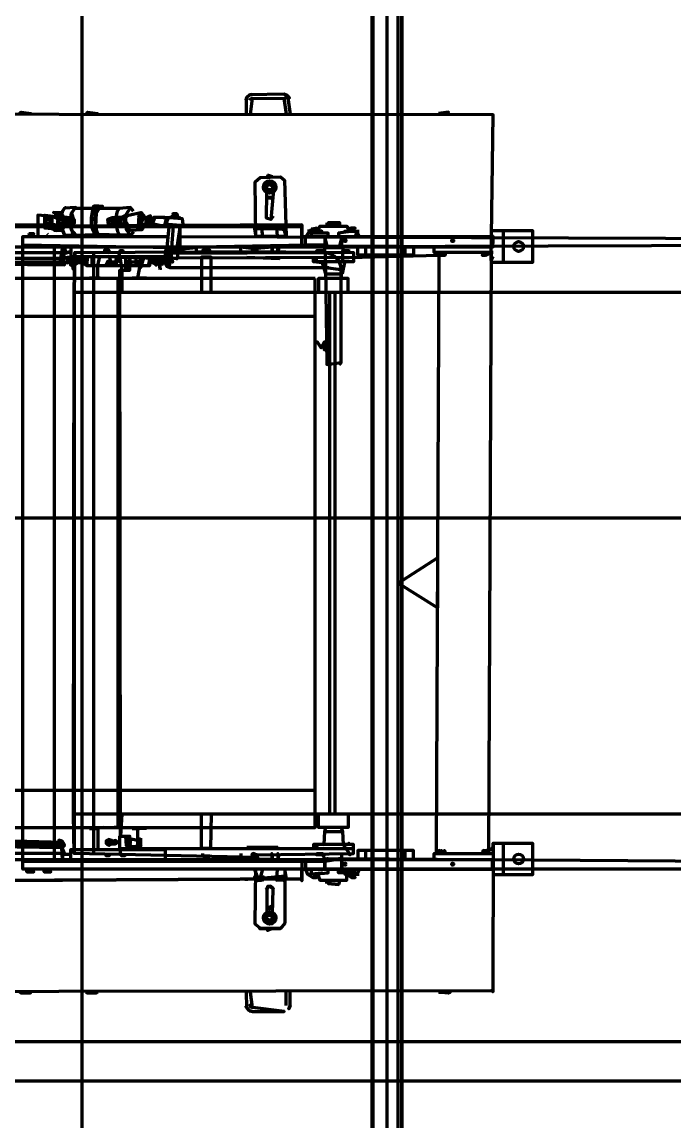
# Model space of a CAD drawing. Extents: x 0 to 1153, y 0 to 816.
# Drawn here: x 498.42 to 509.09, y 499.13 to 517.13 of the extents above; entities that cross this region are included whole.
import ezdxf

# ---------------------------------------------------------------- set-up
doc = ezdxf.new("R2010")
doc.units = 0
doc.header["$MEASUREMENT"] = 0
doc.layers.add('EQUIPMENTS', color=7, linetype='Continuous')
doc.layers.add('Hatch', color=7, linetype='Continuous')

msp = doc.modelspace()

# ---------------------------------------------------------------- linework, layer by layer
at = {"layer": 'EQUIPMENTS', "color": 251, "linetype": 'Continuous', "lineweight": 211}
for p, q in [((113.961, 509.016), (613.981, 509.016)), ((632.852, 500.443), (113.961, 500.443)), ((632.852, 499.798), (113.961, 499.798))]:
    msp.add_line(p, q, dxfattribs=at)
at = {"layer": 'Hatch', "color": 5, "linetype": 'Continuous', "lineweight": 211}
msp.add_line((504.391, 441.706), (504.391, 541.327), dxfattribs=at)
at = {"layer": 'Hatch', "color": 251, "linetype": 'Continuous', "lineweight": 211}
for p, q in [((505.418, 515.631), (505.418, 515.62)), ((506.116, 515.609), (506.127, 515.609)), ((502.518, 514.498), (502.433, 514.498)), ((502.433, 514.35), (502.518, 514.35)), ((500.115, 513.937), (500.115, 513.969)), ((503.407, 513.842), (503.407, 513.789)), ((498.93, 513.715), (498.93, 513.747)), ((499.237, 513.704), (499.226, 513.726)), ((500.994, 513.8), (500.983, 513.8)), ((506.296, 513.196), (506.296, 513.715)), ((498.951, 503.396), (498.951, 513.482)), ((500.211, 513.641), (500.01, 513.641)), ((502.095, 513.45), (502.095, 513.482)), ((502.719, 513.62), (502.243, 513.62)), ((499.586, 513.355), (499.586, 503.523)), ((501.057, 513.355), (501.057, 513.44)), ((503.724, 513.387), (503.724, 513.376)), ((504.042, 513.313), (504.042, 513.45)), ((504.687, 513.313), (504.687, 513.45)), ((499.565, 513.143), (499.565, 513.292)), ((503.735, 513.196), (503.735, 513.207)), ((499.279, 513.08), (499.258, 513.08)), ((499.988, 503.947), (499.988, 512.932)), ((503.449, 512.71), (503.449, 504.169)), ((503.534, 512.71), (503.534, 504.169)), ((503.608, 511.524), (503.64, 511.556)), ((503.365, 503.883), (503.661, 503.883)), ((500.02, 503.608), (503.841, 503.608)), ((506.296, 503.174), (506.296, 503.693)), ((501.375, 503.481), (501.375, 503.523)), ((502.095, 503.428), (502.095, 503.396)), ((504.042, 503.428), (504.042, 503.576)), ((504.687, 503.428), (504.687, 503.576)), ((498.496, 503.227), (498.496, 503.269)), ((498.782, 503.227), (498.782, 503.269)), ((503.153, 503.206), (503.153, 503.269)), ((499.216, 503.111), (499.216, 503.079)), ((500.761, 503.111), (500.761, 503.079)), ((501.703, 503.079), (501.703, 503.111)), ((502.084, 503.111), (502.084, 503.079)), ((503.407, 503.036), (503.407, 503.089))]:
    msp.add_line(p, q, dxfattribs=at)
at = {"layer": 'Hatch', "color": 5, "linetype": 'Continuous', "lineweight": 211}
for points in [[(504.148, 441.706), (504.148, 541.327)], [(504.148, 541.327), (504.148, 441.706)]]:
    msp.add_lwpolyline(points, dxfattribs=at)
for points in [[(504.635, 541.327), (504.148, 541.327), (504.613, 541.327), (504.158, 541.327), (504.158, 441.706), (504.148, 541.327), (504.635, 541.327), (504.635, 441.706), (504.635, 541.327), (504.635, 441.706), (504.635, 541.327), (504.158, 541.327), (504.635, 541.327), (504.148, 541.327)], [(504.571, 494.369), (504.571, 521.536), (499.396, 521.536), (499.396, 494.369)], [(504.571, 507.947), (505.217, 508.36), (505.217, 507.545)]]:
    msp.add_lwpolyline(points, close=True, dxfattribs=at)
at = {"layer": 'Hatch', "color": 251, "linetype": 'Continuous', "lineweight": 211}
for points in [[(502.158, 515.62), (502.19, 515.885), (502.725, 515.877), (502.762, 515.929), (502.708, 515.948), (502.145, 515.94), (502.095, 515.894), (502.084, 515.842), (502.084, 515.62)], [(502.084, 515.848), (502.099, 515.9), (502.145, 515.94), (502.176, 515.948)], [(502.703, 515.948), (502.796, 515.887), (502.762, 515.929), (502.804, 515.62)], [(502.703, 515.885), (502.74, 515.62)], [(506.127, 513.292), (506.095, 513.228), (506.127, 515.609), (491.913, 515.62), (491.913, 515.567), (491.912, 515.63), (491.903, 512.747), (491.872, 512.689), (491.903, 512.747)], [(502.317, 514.583), (502.645, 514.593), (502.715, 514.539), (502.74, 513.62), (502.698, 513.778), (502.581, 513.747), (502.634, 513.778), (502.581, 513.789), (502.74, 513.747), (502.222, 513.747), (502.243, 513.62), (502.232, 514.514), (502.317, 514.583), (502.645, 514.593), (502.645, 514.593)], [(502.518, 514.593), (502.433, 514.625), (502.433, 514.625)], [(502.571, 514.424), (502.533, 514.38), (502.571, 514.424), (502.485, 514.507), (502.433, 514.498), (502.391, 514.424), (502.423, 514.493), (502.507, 514.5), (502.571, 514.424), (502.533, 514.38), (502.423, 514.339), (502.391, 514.424), (502.473, 514.477), (502.517, 514.439), (502.533, 514.38), (502.461, 514.383), (502.533, 514.38), (502.489, 513.898), (502.421, 513.922), (502.423, 514.339), (502.391, 514.424)], [(502.423, 514.255), (502.518, 514.255), (502.423, 514.255), (502.528, 514.239)], [(500.242, 514.032), (500.19, 514.096), (499.999, 514.075), (499.703, 514.075), (499.65, 514.075), (499.576, 514.085), (499.597, 514.032), (499.65, 514.075), (499.724, 514.107), (499.671, 514.117), (499.597, 514.117), (499.565, 514.075), (499.269, 514.075), (499.226, 514.001), (499.258, 513.895), (499.269, 513.842), (499.216, 513.8), (499.131, 513.789), (499.036, 513.831), (499.089, 513.831), (499.099, 513.884), (499.036, 513.905), (499.121, 513.905), (499.121, 513.831), (499.068, 513.789), (499.068, 513.736), (498.983, 513.736), (498.93, 513.747), (499.057, 513.789), (499.11, 513.821), (499.11, 513.895), (499.068, 513.927), (499.057, 513.98), (498.93, 514.011), (499.068, 514.011), (498.972, 513.98), (498.941, 513.937), (499.057, 513.937), (499.121, 513.905), (499.174, 513.927), (499.163, 513.821), (499.11, 513.8), (499.205, 513.821), (499.226, 513.726), (499.248, 513.673), (499.226, 513.62), (499.248, 513.673), (499.29, 513.641), (499.607, 513.652), (499.66, 513.662), (499.629, 513.736), (499.618, 513.789), (499.607, 513.905), (499.554, 513.927), (499.576, 514.054), (499.629, 514.064), (499.66, 514.117), (499.586, 514.085), (499.639, 514.107), (499.65, 514.043), (499.597, 514.032), (499.586, 514.117), (499.734, 514.117), (499.681, 514.075), (499.629, 514.001), (499.618, 513.789), (499.629, 513.736), (499.618, 513.789)], [(499.11, 514.085), (499.131, 514.096), (499.121, 514.085)], [(499.629, 513.98), (499.597, 514.032), (499.618, 513.927)], [(499.65, 514.064), (499.65, 514.064)], [(499.957, 513.937), (499.978, 514.032), (500.01, 514.085), (500.02, 514.085)], [(500.052, 513.937), (500.115, 513.969), (500.19, 514.096), (500.19, 514.096)], [(497.131, 513.81), (499.11, 513.81), (499.068, 513.715), (498.951, 513.715), (498.941, 513.8), (498.972, 513.747), (499.068, 513.726), (498.792, 513.757), (498.792, 513.969), (499.047, 513.937), (498.676, 513.969), (498.676, 513.62)], [(498.983, 513.99), (499.068, 513.99), (499.047, 513.937), (499.099, 513.905), (499.11, 513.842), (499.068, 513.8), (499.004, 513.821), (499.004, 513.874), (499.047, 513.927), (499.068, 513.99), (498.983, 513.99), (498.972, 513.937), (499.004, 513.884), (499.004, 513.831), (499.078, 513.81), (499.131, 513.831), (499.089, 513.8), (499.025, 513.81), (499.057, 513.757), (498.983, 513.715), (499.068, 513.747), (499.11, 513.641), (499.301, 513.641), (499.226, 513.726), (499.205, 513.831), (499.269, 513.863), (499.237, 513.905), (499.205, 513.831), (499.184, 513.927), (499.121, 513.927), (499.068, 513.937), (499.121, 513.905), (499.068, 513.99), (499.047, 513.937), (498.898, 513.937), (498.888, 513.821), (499.025, 513.81), (499.015, 513.863), (499.047, 513.905), (499.089, 513.874), (499.047, 513.8), (498.792, 513.8), (498.835, 513.842), (498.792, 513.81), (498.909, 513.8), (498.909, 513.937), (498.792, 513.916), (498.792, 513.916)], [(499.068, 513.99), (499.057, 513.937)], [(499.121, 513.895), (499.184, 513.8), (499.248, 513.905), (499.184, 513.8), (499.258, 513.821), (499.184, 513.8), (499.205, 513.905), (499.184, 513.8), (499.184, 513.8), (499.184, 513.8), (499.184, 513.8)], [(499.226, 513.895), (499.184, 513.905), (499.216, 513.905)], [(500.242, 513.694), (500.19, 513.641), (500.126, 513.726), (500.137, 513.831), (500.094, 513.884), (500.052, 513.937), (499.946, 513.927), (499.893, 513.927), (499.83, 513.905), (499.84, 513.853), (499.893, 513.927), (499.893, 513.81), (499.925, 513.863), (499.957, 513.905), (499.988, 513.853), (499.936, 513.831), (499.999, 513.853), (499.936, 513.905), (499.988, 513.895), (499.988, 513.842), (499.957, 513.789), (499.999, 513.821), (500.02, 513.874), (499.988, 513.916), (499.936, 513.927), (499.988, 513.937), (500.031, 513.895), (500.031, 513.842), (499.999, 513.8), (500.031, 513.895), (499.967, 513.937), (500.01, 513.905), (500.02, 513.853), (499.967, 513.8), (499.904, 513.821), (499.904, 513.895), (499.904, 513.842), (499.946, 513.8), (500.02, 513.831), (500.115, 513.8), (500.115, 513.937), (500.158, 513.969), (500.359, 514.011), (500.412, 513.958), (500.444, 513.916), (500.444, 513.821), (500.549, 513.874), (500.549, 513.927), (500.486, 513.905), (500.549, 513.853), (500.549, 513.8), (500.486, 513.821), (500.496, 513.916), (500.592, 513.937), (500.549, 513.831), (500.507, 513.789), (500.454, 513.821), (500.391, 513.81), (500.348, 513.905), (500.369, 513.958), (500.422, 513.927), (500.369, 514.011), (500.412, 513.916), (500.465, 513.927), (500.518, 513.958), (500.465, 513.937), (500.454, 513.884), (500.401, 513.927), (500.348, 513.905), (500.327, 513.958), (500.359, 514.011), (500.327, 513.958), (500.317, 513.789), (500.38, 513.747), (500.422, 513.81), (500.475, 513.789), (500.528, 513.789), (500.475, 513.778), (500.412, 513.778), (500.38, 513.726), (500.19, 513.715), (500.158, 513.757), (500.147, 513.81), (500.094, 513.884), (500.084, 513.831), (500.041, 513.789), (499.957, 513.789), (499.978, 513.704), (500.01, 513.641), (499.681, 513.652), (499.618, 513.641), (499.554, 513.789), (499.554, 513.927)], [(499.83, 513.821), (499.819, 513.905), (499.83, 513.821), (499.819, 513.905), (499.83, 513.821), (499.946, 513.8), (499.946, 513.8), (499.957, 513.789)], [(500.454, 513.916), (500.391, 513.916), (500.369, 513.821), (500.38, 513.8)], [(500.57, 513.937), (500.75, 513.937), (501.036, 513.916), (501.047, 513.821)], [(513.789, 513.482), (503.65, 513.45), (503.65, 513.62), (503.608, 513.44), (503.417, 513.44), (503.375, 513.62), (503.375, 513.482), (501.004, 513.44), (501.004, 513.8), (500.761, 513.821), (500.782, 513.916), (500.846, 513.937), (500.973, 513.937), (500.867, 513.948), (500.952, 513.99), (500.888, 513.99), (500.952, 513.99), (500.962, 513.937), (500.909, 513.98), (500.867, 513.937), (500.803, 513.916), (500.761, 513.81), (500.839, 513.814), (500.887, 513.8), (500.835, 513.8), (501.004, 513.8), (500.952, 513.44)], [(500.92, 513.98), (500.92, 513.98), (500.92, 513.98)], [(500.994, 513.916), (500.983, 513.937), (500.994, 513.927)], [(502.528, 513.953), (502.489, 513.898), (502.489, 513.898)], [(503.619, 513.789), (503.619, 513.842), (503.428, 513.842), (503.619, 513.842)], [(493.204, 512.868), (493.215, 513.45), (493.194, 513.175), (493.215, 513.45), (493.088, 513.44), (493.035, 513.355), (492.062, 513.355), (491.903, 513.355), (492.03, 513.323), (492.062, 513.45), (506.127, 513.45), (503.058, 513.461), (503.058, 513.609), (503.132, 513.715), (503.238, 513.757), (503.132, 513.715), (503.238, 513.757), (503.132, 513.715), (503.153, 513.62)], [(502.994, 513.81), (496.919, 513.778), (496.919, 513.81)], [(502.994, 513.45), (502.994, 513.778), (496.919, 513.778), (496.919, 513.715)], [(498.433, 513.482), (500.867, 513.44), (500.899, 513.789), (502.994, 513.81), (502.994, 513.62), (506.127, 513.62), (506.116, 513.461)], [(498.528, 513.662), (498.613, 513.662), (498.528, 513.662), (498.528, 513.662)], [(498.824, 513.662), (498.835, 513.652)], [(498.983, 513.736), (498.983, 513.736), (498.983, 513.736)], [(499.068, 513.736), (499.057, 513.789)], [(499.121, 513.831), (499.121, 513.831), (499.121, 513.831)], [(500.359, 513.715), (500.317, 513.789), (500.317, 513.789)], [(500.549, 513.831), (500.75, 513.789)], [(500.824, 513.821), (500.782, 513.392), (500.782, 513.392), (501.269, 513.44), (501.269, 513.355)], [(502.359, 513.62), (502.338, 513.789), (502.285, 513.789), (502.338, 513.789), (502.264, 513.789), (502.719, 513.736), (502.698, 513.789), (502.645, 513.789), (502.581, 513.789), (502.592, 513.62)], [(502.264, 513.768), (502.317, 513.768), (502.37, 513.778), (502.264, 513.768), (502.317, 513.768), (502.317, 513.768)], [(502.581, 513.768), (502.645, 513.768), (502.698, 513.778)], [(503.322, 513.673), (503.322, 513.704), (503.089, 513.704)], [(503.153, 513.747), (503.227, 513.757), (503.259, 513.704), (503.29, 513.789), (503.735, 513.789), (503.767, 513.715), (503.872, 513.757), (503.809, 513.757), (503.83, 513.704), (503.597, 513.673), (503.597, 513.62)], [(503.428, 513.62), (503.428, 513.673), (503.153, 513.673)], [(503.703, 513.673), (503.703, 513.704), (503.936, 513.704)], [(503.936, 513.62), (503.894, 513.704), (503.872, 513.62)], [(506.127, 513.715), (506.772, 513.715), (506.772, 513.196), (506.127, 513.196)], [(513.715, 503.1), (513.779, 503.079), (513.789, 503.015), (513.779, 503.079), (513.715, 503.1), (513.694, 503.163), (513.736, 503.216), (513.704, 503.269), (498.433, 503.269), (498.433, 513.62), (500.824, 513.62)], [(501.004, 513.62), (513.715, 513.577)], [(502.624, 513.482), (502.603, 513.355), (502.603, 513.482)], [(506, 513.313), (505.947, 513.313), (506, 513.313), (506.095, 513.355), (506.053, 503.523), (506.021, 503.576), (505.957, 503.566), (506.095, 503.587), (506.127, 503.629), (506.127, 503.693), (506.121, 501.279), (491.913, 501.258)], [(496.051, 513.175), (496.104, 513.133), (496.147, 513.207), (496.538, 513.207), (496.538, 513.122), (496.697, 513.133), (496.581, 513.175), (496.686, 513.175), (499.11, 513.154), (499.103, 513.209), (499.07, 513.169), (499.02, 513.186), (499.068, 513.26), (496.157, 513.26), (496.157, 513.355), (499.068, 513.355), (499.068, 513.26)], [(499.11, 513.45), (499.131, 513.345), (499.216, 513.376), (499.131, 513.345), (499.216, 513.376)], [(499.216, 513.45), (499.216, 513.292), (500.761, 513.292), (500.782, 513.45), (500.83, 513.143), (500.773, 513.156), (500.803, 513.196), (500.888, 513.207), (500.867, 513.26), (500.835, 513.345), (503.375, 513.355), (503.375, 513.44), (503.65, 513.44), (503.693, 513.376), (503.767, 513.387), (503.714, 513.387), (503.661, 513.387), (503.661, 513.207), (503.322, 513.207), (503.386, 513.006), (503.386, 512.932)], [(499.269, 512.71), (499.279, 513.355), (499.269, 512.71), (499.269, 503.523), (499.258, 504.169), (499.269, 512.71), (514.667, 512.71), (514.667, 504.169), (499.258, 504.169)], [(499.269, 513.355), (502.264, 513.376), (502.264, 513.429), (502.518, 513.45), (502.507, 513.355), (502.518, 513.45)], [(500.073, 513.387), (500.02, 513.387), (500.073, 513.387), (500.02, 513.387), (499.988, 513.26), (499.967, 513.186), (499.883, 513.165), (499.883, 513.165), (499.819, 513.218), (499.798, 513.154), (499.883, 513.165), (499.798, 513.154), (499.819, 513.207), (499.883, 513.165), (499.883, 513.165), (499.851, 513.218), (499.883, 513.165), (499.851, 513.292)], [(500.02, 513.281), (500.867, 513.26), (500.856, 513.355)], [(500.803, 513.45), (500.782, 513.165), (500.835, 513.112)], [(500.962, 513.355), (500.962, 513.27), (503.841, 513.281)], [(501.407, 513.398), (501.428, 513.355), (501.428, 513.398)], [(501.999, 513.355), (501.999, 513.45), (502.253, 513.419), (502.243, 513.366), (502.222, 513.45), (502.264, 513.387), (502.2, 513.366), (502.264, 513.376), (502.264, 513.429), (502.2, 513.45), (502.179, 513.376), (503.841, 513.355), (503.841, 513.207), (503.185, 513.207), (503.185, 513.281)], [(502.243, 513.44), (502.179, 513.376), (502.243, 513.44), (502.243, 513.44)], [(503.301, 513.387), (503.365, 513.387), (503.301, 513.387), (503.238, 513.387), (503.301, 513.387), (503.238, 513.387)], [(503.566, 513.27), (505.238, 513.313), (505.291, 513.313), (505.344, 513.313), (505.291, 513.313), (505.238, 513.313), (505.195, 503.523), (505.248, 503.576), (505.344, 503.523), (505.238, 503.576), (505.238, 503.523), (505.28, 503.576), (505.291, 503.523), (505.333, 503.576), (505.344, 503.523), (505.333, 503.576)], [(503.65, 513.376), (503.735, 513.387), (503.788, 513.387)], [(504.825, 513.45), (504.825, 513.313), (503.915, 513.313), (503.915, 513.45)], [(506.127, 513.355), (505.164, 513.355), (505.164, 513.45)], [(505.344, 513.355), (505.344, 513.313), (505.238, 513.313)], [(506.053, 513.355), (505.947, 513.355), (505.947, 513.355)], [(499.163, 513.186), (499.047, 513.207), (499.163, 513.186), (499.163, 513.281), (499.216, 513.281), (499.226, 513.218), (499.163, 513.186)], [(499.279, 513.292), (499.258, 513.08), (499.216, 513.292), (499.216, 513.154), (499.279, 513.154), (499.332, 513.186), (499.332, 513.281), (499.332, 513.186), (499.332, 513.281), (499.332, 513.186), (499.332, 513.281), (499.332, 513.186), (499.332, 513.281), (499.332, 513.186), (499.332, 513.281), (499.332, 513.186), (499.332, 513.281), (499.332, 513.186), (499.332, 513.281), (499.396, 513.186), (499.396, 513.281), (499.385, 513.218), (499.385, 513.281), (499.385, 513.186), (499.396, 513.27), (499.406, 513.186), (499.332, 513.186), (499.332, 513.281)], [(499.226, 513.292), (499.226, 513.218), (499.226, 513.154), (499.216, 513.154)], [(499.523, 512.942), (499.66, 512.942), (499.66, 513.143), (499.692, 513.292)], [(499.883, 513.207), (499.936, 513.207), (499.999, 513.228), (500.02, 513.281), (500.052, 513.069), (500.052, 512.71)], [(500.052, 504.169), (500.031, 503.809), (500.02, 513.069), (500.179, 513.069), (500.179, 513.122), (500.168, 513.218), (500.126, 513.154), (500.179, 513.228), (500.179, 513.281), (500.179, 513.207), (500.168, 513.143), (500.115, 513.186), (500.126, 513.133), (500.115, 513.069), (500.115, 513.292), (500.115, 513.143), (500.179, 513.112), (500.168, 513.218), (500.179, 513.143), (500.348, 513.143), (500.306, 512.942), (500.454, 512.942)], [(500.179, 513.207), (500.2, 513.154), (500.2, 513.207), (500.306, 513.207)], [(500.412, 513.292), (500.369, 513.133), (500.306, 513.207), (500.369, 513.228), (500.306, 513.207), (500.285, 513.143), (500.285, 513.292)], [(500.359, 513.218), (500.359, 513.165), (500.359, 513.112), (500.306, 513.207), (500.359, 513.218), (500.359, 513.165), (500.359, 513.112), (500.317, 513.112)], [(500.613, 513.292), (500.613, 513.154), (500.613, 513.292), (500.613, 513.154), (500.613, 513.292), (500.592, 513.218), (500.613, 513.292), (500.613, 513.154), (500.613, 513.292), (500.613, 513.154), (500.539, 513.281), (500.539, 513.186), (500.539, 513.281), (500.539, 513.186), (500.549, 513.281), (500.549, 513.186), (500.56, 513.281), (500.56, 513.186), (500.613, 513.292), (500.613, 513.154), (500.56, 513.186), (500.528, 513.281), (500.613, 513.292), (500.613, 513.154)], [(501.512, 512.71), (501.512, 513.281), (501.354, 513.281), (501.354, 512.71)], [(502.095, 513.281), (502.624, 513.26), (502.624, 513.26)], [(503.238, 513.207), (503.322, 513.196), (503.238, 513.207), (503.238, 513.281)], [(503.386, 513.207), (503.386, 513.207), (503.386, 513.207)], [(503.661, 513.006), (503.703, 513.196), (503.703, 513.196)], [(499.756, 512.932), (499.639, 512.942), (499.639, 512.942)], [(500.221, 512.942), (500.338, 512.942), (500.338, 512.942)], [(503.365, 513.006), (503.64, 513.006), (503.64, 512.932)], [(500.041, 512.932), (499.925, 512.932), (499.925, 512.932)], [(503.756, 512.71), (503.756, 512.932), (503.269, 512.932), (503.269, 512.71)], [(113.961, 512.318), (490.294, 512.318), (503.216, 512.318)], [(503.365, 511.895), (503.312, 511.799), (503.365, 511.895), (503.312, 511.799), (503.365, 511.895), (503.312, 511.799), (503.365, 511.895), (503.312, 511.799), (503.365, 511.895), (503.312, 511.799), (503.365, 511.895), (503.312, 511.799), (503.365, 511.895), (503.312, 511.799), (503.365, 511.895), (503.312, 511.799), (503.365, 511.895), (503.312, 511.799), (503.365, 511.895), (503.365, 511.831), (503.365, 511.895), (503.312, 511.799), (503.248, 511.895), (503.312, 511.799), (503.365, 511.895), (503.365, 511.768), (503.365, 511.831), (503.365, 511.895), (503.312, 511.799), (503.365, 511.895)], [(503.365, 511.768), (503.365, 511.831)], [(113.961, 504.56), (490.294, 504.56), (503.216, 504.56)], [(501.512, 504.169), (501.502, 503.608), (501.354, 503.608), (501.354, 504.169)], [(503.756, 504.169), (503.756, 503.947), (503.269, 503.947), (503.269, 504.169)], [(499.756, 503.947), (499.639, 503.936), (499.639, 503.936)], [(500.041, 503.947), (499.925, 503.947), (499.925, 503.947)], [(503.386, 503.947), (503.365, 503.883), (503.354, 503.671), (503.661, 503.682)], [(503.64, 503.947), (503.661, 503.883), (503.671, 503.671), (503.788, 503.502), (503.745, 503.523), (503.788, 503.502), (503.745, 503.523)], [(496.422, 503.788), (496.686, 503.745), (496.581, 503.703), (499.075, 503.674), (499.078, 503.428), (499.068, 503.618), (496.147, 503.661), (496.147, 503.735), (496.009, 503.661), (496.242, 503.671), (496.274, 503.587), (496.305, 503.544), (496.316, 503.597), (496.274, 503.523), (496.401, 503.523), (496.358, 503.47), (496.295, 503.47), (496.358, 503.47), (496.295, 503.47)], [(499.089, 503.703), (496.708, 503.767), (496.686, 503.873), (496.432, 503.873), (496.401, 503.915)], [(499.523, 503.936), (499.66, 503.936), (499.66, 503.587)], [(500.041, 503.491), (500.105, 503.491), (500.041, 503.491), (500.02, 503.608), (500.02, 503.809), (500.179, 503.809), (500.126, 503.735), (500.168, 503.671), (500.115, 503.703), (500.168, 503.714), (500.19, 503.661), (500.179, 503.608), (500.168, 503.671), (500.19, 503.756), (500.179, 503.671), (500.126, 503.65), (500.115, 503.809), (500.126, 503.735), (500.126, 503.682), (500.179, 503.64), (500.359, 503.65), (500.359, 503.756), (500.306, 503.735), (500.359, 503.65), (500.306, 503.735), (500.359, 503.65), (500.369, 503.661)], [(500.179, 503.671), (500.179, 503.767), (500.306, 503.745), (500.359, 503.767), (500.359, 503.767)], [(500.221, 503.936), (500.338, 503.936), (500.338, 503.936)], [(500.454, 503.936), (500.306, 503.936), (500.306, 503.587)], [(499.068, 503.523), (496.157, 503.523), (496.157, 503.618)], [(513.44, 503.396), (513.408, 503.597), (513.588, 503.597), (513.503, 503.597), (513.408, 503.597), (513.366, 503.513), (513.366, 503.396), (513.789, 503.364), (503.65, 503.439), (503.375, 503.396), (503.375, 503.269), (503.375, 503.396), (498.433, 503.396)], [(499.02, 503.745), (499.073, 503.728), (499.109, 503.67), (499.073, 503.728), (499.02, 503.745), (499.02, 503.745), (499.073, 503.728), (499.11, 503.663), (499.068, 503.618), (499.11, 503.513), (499.216, 503.513)], [(499.216, 503.428), (499.216, 503.587), (500.761, 503.587), (500.761, 503.428)], [(501.999, 503.523), (501.999, 503.428), (502.222, 503.428), (502.179, 503.481), (502.243, 503.439), (502.253, 503.491), (502.2, 503.523), (502.179, 503.449), (502.253, 503.502), (503.841, 503.523), (503.841, 503.671), (503.185, 503.671), (503.185, 503.608)], [(502.095, 503.629), (502.603, 503.629), (502.603, 503.629)], [(503.238, 503.608), (503.259, 503.693), (503.259, 503.693)], [(506.127, 503.693), (506.772, 503.693), (506.772, 503.174), (506.127, 503.174)], [(496.856, 503.364), (496.856, 503.417), (492.03, 503.428), (506.127, 503.428), (503.058, 503.417), (503.058, 503.269), (503.089, 503.185), (503.174, 503.132), (503.238, 503.132), (503.174, 503.132), (503.259, 503.163), (503.29, 503.089), (503.735, 503.089), (503.735, 503.185), (503.809, 503.132), (503.872, 503.132), (503.809, 503.132), (503.872, 503.132), (503.83, 503.185), (503.872, 503.269)], [(502.518, 503.428), (502.507, 503.523), (502.518, 503.428), (502.222, 503.428), (502.274, 503.46), (499.269, 503.523)], [(499.787, 503.491), (499.851, 503.491), (499.787, 503.491), (499.851, 503.491)], [(501.428, 503.481), (501.491, 503.481), (501.428, 503.481), (501.375, 503.481), (501.481, 503.481)], [(502.624, 503.396), (502.603, 503.523), (502.603, 503.396)], [(502.994, 503.428), (502.994, 503.079), (502.994, 503.269), (506.116, 503.269), (506.116, 503.417)], [(503.333, 503.502), (503.375, 503.439), (503.65, 503.439), (503.65, 503.523)], [(503.417, 503.439), (503.417, 503.439), (503.417, 503.439)], [(503.608, 503.439), (503.608, 503.439), (503.608, 503.439)], [(504.825, 503.428), (504.825, 503.576), (503.915, 503.576), (503.915, 503.428)], [(505.164, 503.428), (505.164, 503.523), (506.127, 503.523)], [(506.053, 503.566), (505.968, 503.576), (505.947, 503.523), (506, 503.566), (506, 503.566)], [(498.549, 503.227), (498.613, 503.227), (498.549, 503.227), (498.496, 503.227), (498.613, 503.227)], [(498.835, 503.227), (498.888, 503.227), (498.835, 503.227), (498.782, 503.227), (498.888, 503.227)], [(502.719, 503.269), (502.222, 503.269), (502.264, 503.142), (502.264, 503.089), (502.338, 503.089), (502.317, 503.142), (502.285, 503.089), (502.222, 503.142), (502.698, 503.1), (502.645, 503.142), (502.666, 503.089), (502.581, 503.089), (502.645, 503.1), (502.698, 503.089), (502.74, 503.142), (502.719, 503.269), (502.719, 502.386), (502.645, 502.296), (502.306, 502.296), (502.645, 502.296)], [(502.311, 502.306), (502.234, 502.366), (502.243, 503.269)], [(502.592, 503.269), (502.581, 503.111), (502.645, 503.111), (502.719, 503.153), (502.264, 503.111), (502.317, 503.111), (502.359, 503.269)], [(503.259, 503.185), (503.238, 503.132), (503.195, 503.185), (503.428, 503.206), (503.428, 503.269)], [(503.851, 503.132), (503.872, 503.206), (503.597, 503.206), (503.597, 503.269)], [(503.65, 503.269), (503.65, 503.396), (503.65, 503.269)], [(503.936, 503.269), (503.894, 503.185), (503.767, 503.163)], [(496.919, 503.174), (496.919, 503.079), (502.994, 503.111), (496.919, 503.079)], [(497.131, 503.079), (499.078, 503.089), (499.078, 503.089)], [(502.264, 503.153), (502.296, 503.111), (502.37, 503.142), (502.359, 503.089), (502.37, 503.142)], [(502.698, 503.111), (502.624, 503.089), (502.581, 503.153)], [(502.994, 503.195), (502.994, 503.195), (502.994, 503.195)], [(503.089, 503.185), (503.322, 503.206), (503.322, 503.185)], [(503.619, 503.089), (503.597, 503.015), (503.428, 503.036), (503.597, 503.015)], [(503.703, 503.206), (503.703, 503.185), (503.936, 503.185)], [(502.518, 502.539), (502.423, 502.539), (502.396, 502.441), (502.433, 502.38), (502.518, 502.38), (502.571, 502.465), (502.518, 502.539), (502.549, 502.479), (502.496, 502.395), (502.444, 502.395), (502.391, 502.47), (502.423, 502.539), (502.518, 502.539), (502.517, 502.464), (502.476, 502.423), (502.426, 502.452), (502.504, 502.436), (502.514, 502.488), (502.518, 502.539), (502.528, 502.941), (502.489, 502.991), (502.436, 502.983), (502.423, 502.931), (502.423, 502.539)], [(502.412, 502.936), (502.456, 502.992), (502.522, 502.963), (502.528, 502.941)], [(502.423, 502.624), (502.518, 502.624), (502.518, 502.624), (502.423, 502.624), (502.513, 502.666)], [(502.518, 502.296), (502.433, 502.264), (502.433, 502.264)], [(502.084, 501.258), (502.092, 501.002), (502.138, 500.952), (502.19, 500.941), (502.708, 500.941), (502.19, 501.004), (502.158, 501.258)], [(502.74, 501.036), (502.74, 501.258)], [(502.804, 501.036), (502.784, 500.982), (502.804, 501.036), (502.804, 501.258)], [(505.418, 501.258), (505.418, 501.258), (505.418, 501.258)], [(502.184, 500.941), (502.131, 500.956), (502.092, 501.002), (502.084, 501.033)]]:
    msp.add_lwpolyline(points, dxfattribs=at)
for points in [[(502.147, 515.848), (502.155, 515.869), (502.176, 515.883), (502.184, 515.885)], [(498.56, 515.62), (498.38, 515.62), (498.38, 515.631), (498.401, 515.652), (498.56, 515.631)], [(499.65, 515.62), (499.47, 515.62), (499.47, 515.631), (499.491, 515.652), (499.65, 515.631)], [(505.238, 515.631), (505.397, 515.652), (505.397, 515.652), (505.238, 515.631)], [(499.29, 514.096), (499.269, 514.085), (499.29, 514.096), (499.11, 514.085), (499.078, 514.032), (499.047, 513.937), (499.152, 513.937), (499.258, 513.905), (499.269, 513.895), (499.269, 513.831), (499.258, 513.831), (499.226, 513.863), (499.226, 513.853), (499.237, 513.853), (499.237, 513.831), (499.226, 513.842), (499.216, 513.789), (499.216, 513.842), (499.216, 513.884), (499.226, 513.884), (499.216, 513.937), (499.226, 514.001), (499.29, 514.096), (499.311, 514.075)], [(500.761, 513.916), (500.75, 513.927), (500.75, 513.937)], [(503.798, 513.757), (503.851, 513.757), (503.872, 513.757), (503.798, 513.757), (503.767, 513.704), (503.788, 513.757)], [(506.116, 513.62), (506.116, 513.63), (506.116, 513.63)], [(499.819, 513.387), (499.766, 513.387), (499.819, 513.387), (499.84, 513.398), (499.84, 513.387), (499.84, 513.398), (499.787, 513.398), (499.798, 513.398), (499.798, 513.387), (499.851, 513.355), (499.808, 513.387), (499.766, 513.398), (499.851, 513.355)], [(501.481, 513.355), (501.491, 513.398), (501.375, 513.398), (501.428, 513.398), (501.46, 513.398), (501.491, 513.355)], [(499.406, 513.186), (499.47, 513.143), (499.449, 513.281), (499.385, 513.281), (499.375, 513.186)], [(499.798, 513.175), (499.798, 513.154), (499.819, 513.143)], [(500.676, 513.08), (500.676, 513.08), (500.655, 513.292)], [(500.708, 513.154), (500.719, 513.175), (500.719, 513.218), (500.708, 513.218), (500.708, 513.239), (500.719, 513.249), (500.75, 513.26), (500.761, 513.27), (500.75, 513.26), (500.761, 513.186), (500.75, 513.281), (500.75, 513.186), (500.75, 513.281), (500.74, 513.228), (500.74, 513.228), (500.74, 513.281), (500.729, 513.186), (500.729, 513.281), (500.719, 513.186), (500.772, 513.186), (500.772, 513.281), (500.719, 513.281), (500.729, 513.186), (500.719, 513.186), (500.74, 513.281)], [(503.216, 512.932), (496.972, 512.932), (496.972, 503.947), (503.216, 503.947)], [(499.883, 503.735), (499.83, 503.756), (499.83, 503.745), (499.819, 503.745), (499.798, 503.724), (499.83, 503.756), (499.883, 503.735), (499.883, 503.735), (499.851, 503.671), (499.861, 503.671), (499.872, 503.682), (499.861, 503.671), (499.872, 503.682), (499.883, 503.735), (499.872, 503.735), (499.861, 503.745), (499.883, 503.735), (499.84, 503.661), (499.851, 503.661), (499.851, 503.671), (499.83, 503.671), (499.798, 503.703), (499.798, 503.682), (499.808, 503.682), (499.808, 503.671), (499.883, 503.682), (499.946, 503.682), (499.967, 503.703), (499.967, 503.714), (499.946, 503.735), (499.883, 503.714), (499.872, 503.735), (499.861, 503.735), (499.872, 503.735), (499.883, 503.682), (499.84, 503.661), (499.83, 503.661), (499.819, 503.671), (499.808, 503.671), (499.808, 503.682), (499.798, 503.682), (499.798, 503.735), (499.808, 503.735), (499.808, 503.745), (499.883, 503.714)], [(500.179, 503.756), (500.179, 503.745), (500.168, 503.735)], [(503.735, 503.671), (503.767, 503.682), (503.767, 503.693), (503.767, 503.671)], [(502.232, 503.513), (502.2, 503.523), (502.179, 503.502)], [(502.232, 503.439), (502.243, 503.449), (502.253, 503.449), (502.264, 503.502), (502.179, 503.502), (502.222, 503.439)], [(503.238, 503.523), (503.333, 503.523), (503.365, 503.502), (503.312, 503.502), (503.312, 503.502), (503.238, 503.502)], [(498.56, 501.258), (498.549, 501.237), (498.401, 501.237), (498.38, 501.258)], [(499.65, 501.258), (499.629, 501.237), (499.491, 501.237), (499.47, 501.258)], [(505.238, 501.258), (505.418, 501.258), (505.397, 501.237), (505.238, 501.258)], [(506.116, 501.269), (506.127, 501.269), (506.116, 501.269), (506.106, 501.29)], [(502.184, 501.004), (502.163, 501.012), (502.149, 501.03), (502.147, 501.041)]]:
    msp.add_lwpolyline(points, close=True, dxfattribs=at)
msp.add_lwpolyline([(496.538, 513.186), (499.066, 513.208), (499.11, 513.26), (499.089, 513.387), (499.078, 513.45), (499.047, 513.26), (499.174, 513.281), (499.174, 513.186), (499.216, 513.281), (499.216, 513.186), (499.195, 513.239), (499.205, 513.186), (499.205, 513.281), (499.205, 513.186), (499.195, 513.281), (499.195, 513.186), (499.195, 513.281), (499.195, 513.207), (499.184, 513.281), (499.174, 513.186), (499.184, 513.281), (499.226, 513.228), (499.279, 513.228), (499.353, 513.26), (499.406, 513.281), (499.343, 513.281), (499.332, 513.186), (499.322, 513.292), (499.364, 513.186), (499.406, 513.281), (499.449, 513.186), (499.491, 513.292), (499.47, 513.143), (500.507, 513.143), (500.507, 513.292), (500.486, 513.143), (500.528, 513.281), (500.549, 513.186), (500.581, 513.281), (500.613, 513.154), (500.581, 513.281), (500.613, 513.228), (500.676, 513.228), (500.729, 513.186), (500.719, 513.292), (500.676, 513.154), (500.74, 513.186), (500.772, 513.27), (500.856, 513.27), (500.952, 513.26), (500.835, 513.27), (500.782, 513.26), (500.803, 513.196), (500.783, 513.136), (500.835, 513.112), (503.386, 513.112), (503.436, 513.104), (503.386, 513.112), (503.407, 511.524), (503.64, 511.556), (503.64, 513.08, 0.41419), (503.38, 513.345), (503.386, 513.112), (503.64, 513.08)], format="xyb", dxfattribs=at)
for centre, radius in [((502.47, 514.429), 0.101), ((502.47, 514.429), 0.0476), ((502.47, 514.429), 0.0476), ((498.84, 513.868), 0.037), ((498.84, 513.868), 0.037), ((503.708, 513.551), 0.0159), ((505.465, 513.551), 0.0159), ((506.545, 513.456), 0.0794), ((499.983, 513.244), 0.0264), ((499.983, 513.244), 0.0159), ((506.545, 503.433), 0.0794), ((503.708, 503.349), 0.0159), ((505.465, 503.349), 0.0159), ((502.47, 502.47), 0.101), ((502.47, 502.47), 0.0476), ((502.47, 502.47), 0.0476)]:
    msp.add_circle(centre, radius, dxfattribs=at)
for p in [(499.65, 514.064), (499.66, 514.117), (498.972, 513.937), (498.983, 513.99), (498.994, 513.98), (499.057, 513.98), (499.068, 513.99), (499.121, 513.895), (500.867, 513.937), (498.983, 513.736), (498.994, 513.747), (499.057, 513.747), (499.068, 513.736), (499.121, 513.831), (499.216, 513.154), (500.613, 513.154), (500.867, 513.26), (500.952, 513.26), (503.386, 513.207), (503.64, 513.207), (503.365, 511.768), (499.883, 503.735), (503.417, 503.439), (503.608, 503.439), (502.994, 503.195), (505.418, 501.258)]:
    msp.add_point(p, dxfattribs=at)

doc.saveas('drawing.dxf')
